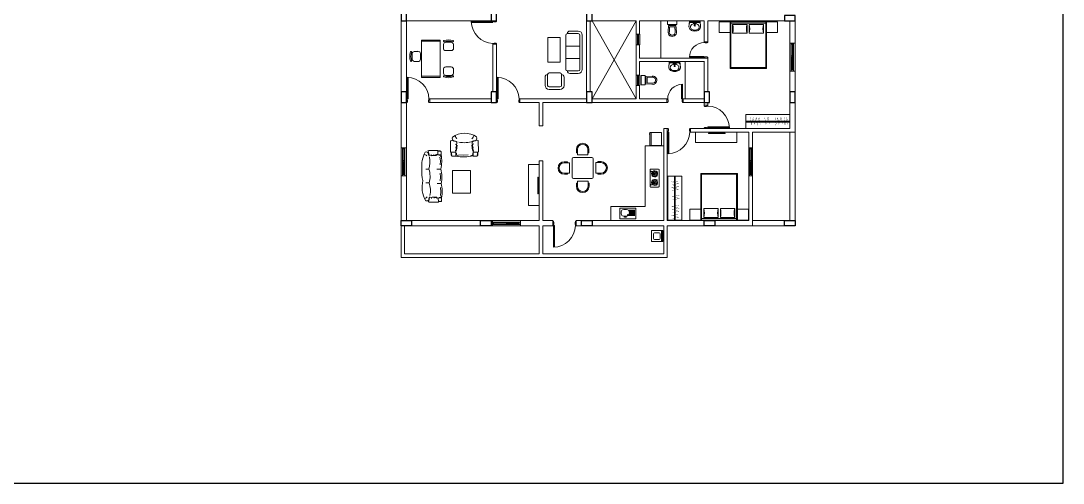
# Model space of a CAD drawing. Header units: inches. Extents: x 1 to 89, y 1 to 111.
# Drawn here: x 43.91 to 88.55, y 1.47 to 21.29 of the extents above; entities that cross this region are included whole.
import ezdxf

# ---------------------------------------------------------------- set-up
doc = ezdxf.new("R2010")
doc.units = ezdxf.units.IN
doc.header["$MEASUREMENT"] = 0
for name, color, linetype, lineweight in [('col', 250, 'Continuous', 25), ('elev 1', 252, 'Continuous', 9), ('forms', 251, 'Continuous', 20), ('FUR', 250, 'Continuous', 9), ('ROAD', 8, 'Continuous', 30), ('walls', 250, 'Continuous', 18)]:
    doc.layers.add(name, color=color, linetype=linetype, lineweight=lineweight)

msp = doc.modelspace()

# ---------------------------------------------------------------- linework, layer by layer
at = {"layer": 'col'}
for points in [[(60.19, 21.738), (60.19, 21.288), (60.42, 21.288), (60.42, 21.738)], [(64.048, 21.738), (64.048, 21.288), (64.278, 21.288), (64.278, 21.738)], [(68.14, 21.738), (68.14, 21.288), (68.37, 21.288), (68.37, 21.738)], [(77.07, 21.518), (76.62, 21.518), (76.62, 21.288), (77.07, 21.288)], [(60.19, 18.238), (60.19, 17.788), (60.42, 17.788), (60.42, 18.238)], [(64.048, 18.238), (64.048, 17.788), (64.278, 17.788), (64.278, 18.238)], [(68.14, 18.238), (68.14, 17.788), (68.37, 17.788), (68.37, 18.238)], [(73.175, 18.238), (73.175, 17.788), (73.405, 17.788), (73.405, 18.238)], [(76.84, 18.243), (76.84, 17.793), (77.07, 17.793), (77.07, 18.243)], [(60.64, 12.493), (60.19, 12.493), (60.19, 12.723), (60.64, 12.723)], [(64.048, 12.493), (63.598, 12.493), (63.598, 12.723), (64.048, 12.723)], [(68.37, 12.493), (67.92, 12.493), (67.92, 12.723), (68.37, 12.723)], [(73.625, 12.493), (73.175, 12.493), (73.175, 12.723), (73.625, 12.723)], [(77.07, 12.493), (76.62, 12.493), (76.62, 12.723), (77.07, 12.723)]]:
    msp.add_lwpolyline(points, close=True, dxfattribs=at)
at = {"layer": 'elev 1'}
for p, q in [((70.26, 20.713), (70.26, 20.263)), ((70.412, 20.713), (70.412, 20.263)), ((76.84, 20.333), (76.84, 19.133)), ((77.07, 20.333), (77.07, 19.133)), ((70.26, 18.963), (70.26, 18.513)), ((70.412, 18.963), (70.412, 18.513)), ((60.19, 14.643), (60.19, 15.843)), ((60.42, 15.843), (60.42, 14.643)), ((75.09, 14.643), (75.09, 15.843)), ((75.24, 15.843), (75.24, 14.643)), ((65.306, 12.723), (64.106, 12.723)), ((65.306, 12.493), (64.106, 12.493))]:
    msp.add_line(p, q, dxfattribs=at)
at = {"layer": 'forms'}
for p, q in [((68.37, 21.288), (70.26, 17.938)), ((68.37, 17.938), (70.26, 21.288))]:
    msp.add_line(p, q, dxfattribs=at)
at = {"layer": 'FUR'}
for p, q in [((64.128, 21.216), (63.196, 21.216)), ((64.128, 21.288), (64.278, 21.288)), ((64.128, 21.254), (64.128, 21.288)), ((64.176, 21.254), (64.128, 21.254)), ((64.176, 21.24), (64.176, 21.254)), ((64.262, 21.24), (64.176, 21.24)), ((64.278, 21.254), (64.262, 21.254)), ((64.262, 21.254), (64.262, 21.24)), ((64.278, 21.288), (64.278, 21.254)), ((71.31, 19.688), (71.31, 21.288)), ((71.6, 21.288), (71.6, 21.123)), ((72, 21.288), (71.6, 21.288)), ((71.6, 21.123), (72, 21.123)), ((71.628, 20.832), (71.644, 21.09)), ((71.644, 21.09), (71.964, 21.09)), ((71.681, 20.825), (71.694, 21.037)), ((71.694, 21.037), (71.915, 21.037)), ((71.915, 21.037), (71.931, 20.814)), ((71.964, 21.09), (71.984, 20.819)), ((72, 21.123), (72, 21.288)), ((74.28, 21.248), (73.808, 21.248)), ((73.808, 21.248), (73.808, 20.781)), ((74.28, 19.25), (74.28, 21.248)), ((74.28, 21.248), (75.843, 21.248)), ((74.28, 21.248), (74.28, 20.781)), ((74.28, 20.781), (74.28, 21.248)), ((74.28, 21.183), (75.843, 21.183)), ((74.313, 19.283), (74.313, 21.248)), ((74.39, 21.132), (74.39, 20.756)), ((75.008, 21.132), (74.39, 21.132)), ((75.008, 20.756), (75.008, 21.132)), ((75.097, 21.132), (75.097, 20.756)), ((75.715, 21.132), (75.097, 21.132)), ((75.715, 20.756), (75.715, 21.132)), ((75.81, 21.248), (75.81, 19.283)), ((75.843, 21.248), (75.843, 19.25)), ((76.314, 21.248), (75.843, 21.248)), ((75.843, 21.248), (75.843, 20.781)), ((76.314, 20.781), (76.314, 21.248)), ((66.475, 19.509), (66.475, 20.576)), ((66.475, 20.576), (67.009, 20.576)), ((67.009, 20.576), (67.008, 19.509)), ((67.246, 19.205), (67.247, 20.672)), ((67.313, 20.739), (67.78, 20.739)), ((67.42, 20.845), (67.78, 20.845)), ((67.847, 20.672), (67.846, 19.205)), ((67.953, 20.672), (67.953, 19.205)), ((70.357, 20.713), (70.315, 20.713)), ((70.315, 20.263), (70.315, 20.713)), ((70.337, 20.307), (70.337, 20.669)), ((70.357, 20.263), (70.357, 20.713)), ((73.808, 20.781), (74.28, 20.781)), ((74.39, 20.756), (75.008, 20.756)), ((75.097, 20.756), (75.715, 20.756)), ((75.843, 20.781), (76.314, 20.781)), ((61.871, 20.46), (61.071, 20.46)), ((61.071, 20.46), (61.071, 18.86)), ((61.871, 20.41), (61.071, 20.41)), ((61.871, 18.86), (61.871, 20.46)), ((62.002, 20.116), (62.011, 20.276)), ((62.111, 20.37), (62.331, 20.37)), ((62.431, 20.276), (62.44, 20.116)), ((64.278, 20.321), (64.278, 20.288)), ((67.847, 20.205), (67.247, 20.205)), ((70.315, 20.263), (70.357, 20.263)), ((73.175, 20.388), (73.175, 20.353)), ((73.215, 20.353), (73.175, 20.353)), ((73.215, 20.338), (73.215, 20.353)), ((73.3, 20.338), (73.215, 20.338)), ((73.325, 20.353), (73.3, 20.353)), ((73.3, 20.353), (73.3, 20.338)), ((73.325, 20.388), (73.325, 20.353)), ((76.905, 19.733), (76.905, 20.333)), ((77.005, 20.333), (76.905, 20.333)), ((76.905, 20.333), (76.905, 20.283)), ((76.905, 20.333), (77.005, 20.333)), ((76.905, 20.283), (77.005, 20.283)), ((76.905, 20.283), (77.005, 20.283)), ((76.905, 20.283), (77.005, 20.283)), ((76.955, 20.233), (76.955, 20.283)), ((76.955, 20.233), (77.005, 20.233)), ((76.955, 19.783), (76.955, 20.233)), ((76.97, 20.233), (76.97, 19.783)), ((76.98, 20.233), (76.98, 19.783)), ((76.99, 20.233), (76.99, 19.783)), ((77.005, 20.333), (77.005, 20.233)), ((77.005, 20.283), (77.005, 20.333)), ((77.005, 19.733), (77.005, 20.283)), ((60.661, 19.871), (60.661, 19.65)), ((60.915, 19.979), (60.755, 19.971)), ((61.021, 19.641), (61.021, 19.88)), ((62.34, 20.01), (62.102, 20.01)), ((67.846, 19.672), (67.246, 19.672)), ((73.175, 19.763), (72.546, 19.763)), ((73.175, 19.723), (73.175, 19.688)), ((73.215, 19.723), (73.215, 19.738)), ((73.325, 19.723), (73.325, 19.688)), ((76.905, 19.133), (76.905, 19.783)), ((77.005, 19.783), (76.905, 19.783)), ((76.955, 19.733), (76.905, 19.733)), ((76.92, 19.233), (76.92, 19.733)), ((76.93, 19.233), (76.93, 19.733)), ((76.94, 19.233), (76.94, 19.733)), ((76.955, 19.183), (76.955, 19.783)), ((77.005, 19.733), (76.955, 19.733)), ((77.005, 19.733), (77.005, 19.133)), ((60.755, 19.55), (60.915, 19.541)), ((62.002, 19.205), (62.011, 19.045)), ((62.34, 19.31), (62.102, 19.31)), ((62.431, 19.045), (62.44, 19.205)), ((67.008, 19.509), (66.475, 19.509)), ((72.358, 19.538), (72.358, 17.938)), ((75.843, 19.25), (74.28, 19.25)), ((75.81, 19.283), (74.313, 19.283)), ((76.905, 19.233), (76.955, 19.233)), ((60.492, 17.938), (60.492, 18.87)), ((61.871, 18.91), (61.071, 18.91)), ((61.071, 18.86), (61.871, 18.86)), ((62.111, 18.95), (62.331, 18.95)), ((64.35, 17.938), (64.35, 18.87)), ((66.358, 18.518), (66.358, 18.878)), ((66.465, 18.518), (66.465, 18.985)), ((66.532, 19.052), (66.998, 19.052)), ((67.065, 18.985), (67.065, 18.518)), ((67.172, 18.878), (67.172, 18.518)), ((67.78, 19.139), (67.313, 19.139)), ((67.78, 19.032), (67.42, 19.032)), ((70.357, 18.963), (70.315, 18.963)), ((70.315, 18.513), (70.315, 18.963)), ((70.337, 18.557), (70.337, 18.919)), ((70.357, 18.513), (70.357, 18.963)), ((70.642, 18.938), (70.477, 18.938)), ((70.477, 18.938), (70.477, 18.538)), ((70.642, 18.538), (70.642, 18.938)), ((70.675, 18.902), (70.946, 18.922)), ((70.675, 18.582), (70.675, 18.902)), ((70.728, 18.853), (70.951, 18.869)), ((70.728, 18.632), (70.728, 18.853)), ((76.905, 19.183), (77.005, 19.183)), ((76.905, 19.183), (77.005, 19.183)), ((77.005, 19.133), (76.905, 19.133)), ((77.005, 19.133), (76.905, 19.133)), ((77.005, 19.183), (77.005, 19.133)), ((66.998, 18.452), (66.531, 18.452)), ((66.998, 18.345), (66.531, 18.345)), ((70.315, 18.513), (70.357, 18.513)), ((70.477, 18.538), (70.642, 18.538)), ((70.933, 18.567), (70.675, 18.582)), ((70.94, 18.619), (70.728, 18.632)), ((72.2, 17.938), (72.2, 18.566)), ((60.42, 17.938), (60.42, 17.788)), ((60.454, 17.938), (60.42, 17.938)), ((60.454, 17.89), (60.454, 17.938)), ((60.468, 17.89), (60.454, 17.89)), ((60.468, 17.804), (60.468, 17.89)), ((64.278, 17.938), (64.278, 17.788)), ((64.312, 17.938), (64.278, 17.938)), ((64.312, 17.89), (64.312, 17.938)), ((64.326, 17.89), (64.312, 17.89)), ((64.326, 17.804), (64.326, 17.89)), ((71.575, 17.938), (71.61, 17.938)), ((71.61, 17.898), (71.61, 17.938)), ((71.625, 17.898), (71.61, 17.898)), ((71.625, 17.813), (71.625, 17.898)), ((72.24, 17.898), (72.225, 17.898)), ((72.24, 17.938), (72.275, 17.938)), ((60.42, 17.788), (60.454, 17.788)), ((60.454, 17.788), (60.454, 17.804)), ((60.454, 17.804), (60.468, 17.804)), ((61.387, 17.788), (61.42, 17.788)), ((64.278, 17.788), (64.312, 17.788)), ((64.312, 17.788), (64.312, 17.804)), ((64.312, 17.804), (64.326, 17.804)), ((65.244, 17.788), (65.278, 17.788)), ((71.575, 17.788), (71.61, 17.788)), ((71.61, 17.788), (71.61, 17.813)), ((71.61, 17.813), (71.625, 17.813)), ((72.24, 17.788), (72.275, 17.788)), ((73.175, 17.634), (73.175, 17.668)), ((76.84, 16.988), (74.953, 16.988)), ((71.59, 16.518), (71.59, 16.668)), ((71.59, 16.668), (71.624, 16.668)), ((71.624, 16.518), (71.59, 16.518)), ((71.624, 16.668), (71.624, 16.652)), ((71.624, 16.652), (71.638, 16.652)), ((71.638, 16.566), (71.624, 16.566)), ((71.624, 16.566), (71.624, 16.518)), ((71.638, 16.652), (71.638, 16.566)), ((71.662, 16.518), (71.662, 15.586)), ((72.557, 16.668), (72.59, 16.668)), ((72.807, 16.068), (72.807, 16.518)), ((73.175, 16.701), (73.191, 16.701)), ((73.175, 16.668), (73.175, 16.701)), ((73.325, 16.668), (73.175, 16.668)), ((73.191, 16.701), (73.191, 16.716)), ((73.191, 16.716), (73.277, 16.716)), ((73.277, 16.716), (73.277, 16.701)), ((73.277, 16.701), (73.325, 16.701)), ((73.325, 16.74), (74.257, 16.74)), ((73.325, 16.701), (73.325, 16.668)), ((74.575, 16.068), (74.575, 16.518)), ((76.84, 16.948), (74.953, 16.948)), ((62.315, 16.124), (62.312, 15.684)), ((62.544, 16.11), (62.351, 16.16)), ((62.491, 16.149), (62.598, 16.106)), ((62.541, 15.689), (62.581, 16.075)), ((63.323, 16.154), (63.217, 16.11)), ((63.278, 15.693), (63.234, 16.078)), ((63.27, 16.115), (63.463, 16.167)), ((63.499, 16.131), (63.507, 15.69)), ((70.831, 16.459), (70.831, 16.412)), ((70.842, 16.459), (70.831, 16.459)), ((70.831, 16.412), (70.842, 16.412)), ((70.842, 16.412), (70.842, 16.459)), ((71.343, 16.493), (70.852, 16.493)), ((70.852, 16.493), (70.852, 15.948)), ((70.897, 16.493), (70.897, 15.948)), ((71.343, 15.948), (71.343, 16.493)), ((60.255, 15.246), (60.255, 15.846)), ((60.355, 15.846), (60.255, 15.846)), ((60.255, 15.846), (60.255, 15.796)), ((60.255, 15.846), (60.355, 15.846)), ((60.255, 15.796), (60.355, 15.796)), ((60.255, 15.796), (60.355, 15.796)), ((60.255, 15.796), (60.355, 15.796)), ((60.305, 15.746), (60.305, 15.796)), ((60.305, 15.746), (60.355, 15.746)), ((60.305, 15.296), (60.305, 15.746)), ((60.32, 15.746), (60.32, 15.296)), ((60.33, 15.746), (60.33, 15.296)), ((60.34, 15.746), (60.34, 15.296)), ((60.355, 15.846), (60.355, 15.746)), ((60.355, 15.796), (60.355, 15.846)), ((60.355, 15.246), (60.355, 15.796)), ((61.388, 15.536), (61.345, 15.695)), ((61.374, 15.724), (61.738, 15.731)), ((61.764, 15.705), (61.784, 15.706)), ((61.764, 15.705), (61.765, 15.572)), ((61.784, 15.706), (61.8, 15.707)), ((61.8, 15.707), (61.814, 15.707)), ((61.814, 15.707), (61.826, 15.708)), ((61.826, 15.708), (61.836, 15.708)), ((61.836, 15.708), (61.844, 15.708)), ((61.844, 15.708), (61.851, 15.707)), ((61.851, 15.707), (61.857, 15.707)), ((61.857, 15.707), (61.862, 15.706)), ((61.862, 15.706), (61.867, 15.706)), ((61.867, 15.706), (61.872, 15.705)), ((61.872, 15.705), (61.876, 15.704)), ((61.876, 15.704), (61.88, 15.703)), ((61.88, 15.703), (61.883, 15.701)), ((61.883, 15.701), (61.887, 15.7)), ((61.887, 15.7), (61.89, 15.698)), ((61.89, 15.698), (61.893, 15.696)), ((61.893, 15.696), (61.896, 15.693)), ((61.896, 15.693), (61.898, 15.69)), ((61.898, 15.69), (61.9, 15.687)), ((61.9, 15.687), (61.902, 15.684)), ((61.902, 15.684), (61.904, 15.68)), ((61.904, 15.68), (61.905, 15.675)), ((61.905, 15.675), (61.905, 15.671)), ((61.905, 15.671), (61.906, 15.549)), ((62.343, 15.628), (62.342, 15.608)), ((62.345, 15.652), (62.343, 15.628)), ((62.345, 15.652), (62.506, 15.653)), ((62.542, 15.739), (62.508, 15.734)), ((62.569, 15.986), (62.511, 16.004)), ((62.556, 15.87), (62.527, 15.865)), ((62.594, 15.962), (62.571, 15.725)), ((63.222, 15.965), (63.248, 15.729)), ((63.246, 15.989), (63.304, 16.009)), ((63.262, 15.874), (63.291, 15.869)), ((63.277, 15.743), (63.311, 15.739)), ((63.285, 15.501), (63.283, 15.71)), ((63.475, 15.659), (63.314, 15.658)), ((63.475, 15.659), (63.476, 15.635)), ((63.476, 15.635), (63.478, 15.614)), ((67.699, 15.767), (67.699, 15.632)), ((67.699, 15.632), (67.744, 15.632)), ((67.744, 15.767), (67.744, 15.542)), ((68.194, 15.543), (68.194, 15.768)), ((68.194, 15.633), (68.239, 15.634)), ((68.239, 15.634), (68.239, 15.769)), ((70.64, 13.323), (70.64, 15.929)), ((71.44, 15.929), (70.64, 15.929)), ((70.852, 15.948), (71.343, 15.948)), ((74.575, 16.068), (72.807, 16.068)), ((75.115, 15.243), (75.115, 15.843)), ((75.215, 15.843), (75.115, 15.843)), ((75.115, 15.843), (75.115, 15.793)), ((75.115, 15.843), (75.215, 15.843)), ((75.115, 15.793), (75.215, 15.793)), ((75.115, 15.793), (75.215, 15.793)), ((75.115, 15.793), (75.215, 15.793)), ((75.165, 15.743), (75.165, 15.793)), ((75.165, 15.743), (75.215, 15.743)), ((75.165, 15.293), (75.165, 15.743)), ((75.18, 15.743), (75.18, 15.293)), ((75.19, 15.743), (75.19, 15.293)), ((75.2, 15.743), (75.2, 15.293)), ((75.215, 15.843), (75.215, 15.743)), ((75.215, 15.793), (75.215, 15.843)), ((75.215, 15.243), (75.215, 15.793)), ((60.255, 14.646), (60.255, 15.296)), ((60.355, 15.296), (60.255, 15.296)), ((60.305, 15.246), (60.255, 15.246)), ((60.27, 14.746), (60.27, 15.246)), ((60.28, 14.746), (60.28, 15.246)), ((60.29, 14.746), (60.29, 15.246)), ((60.305, 14.696), (60.305, 15.296)), ((60.355, 15.246), (60.305, 15.246)), ((60.355, 15.246), (60.355, 14.646)), ((61.355, 15.579), (61.392, 15.492)), ((61.735, 15.542), (61.418, 15.506)), ((61.491, 15.516), (61.475, 15.564)), ((61.511, 15.496), (61.706, 15.517)), ((61.586, 15.529), (61.59, 15.553)), ((61.694, 15.541), (61.698, 15.569)), ((61.854, 15.438), (61.874, 15.283)), ((61.874, 15.283), (61.864, 15.107)), ((62.342, 15.608), (62.342, 15.591)), ((62.342, 15.591), (62.342, 15.577)), ((62.342, 15.577), (62.342, 15.565)), ((62.342, 15.565), (62.342, 15.555)), ((62.342, 15.555), (62.343, 15.547)), ((62.343, 15.547), (62.343, 15.54)), ((62.343, 15.54), (62.344, 15.533)), ((62.344, 15.533), (62.345, 15.527)), ((62.345, 15.527), (62.346, 15.522)), ((62.346, 15.522), (62.347, 15.516)), ((62.347, 15.516), (62.349, 15.512)), ((62.349, 15.512), (62.35, 15.507)), ((62.35, 15.507), (62.352, 15.503)), ((62.352, 15.503), (62.355, 15.5)), ((62.355, 15.5), (62.357, 15.496)), ((62.357, 15.496), (62.36, 15.493)), ((62.36, 15.493), (62.364, 15.489)), ((62.364, 15.489), (62.368, 15.487)), ((62.368, 15.487), (62.372, 15.485)), ((62.372, 15.485), (62.377, 15.483)), ((62.377, 15.483), (62.382, 15.482)), ((62.382, 15.482), (62.388, 15.482)), ((62.388, 15.482), (62.535, 15.482)), ((62.669, 15.547), (62.857, 15.524)), ((62.857, 15.524), (63.07, 15.539)), ((63.434, 15.488), (63.286, 15.487)), ((63.439, 15.488), (63.434, 15.488)), ((63.445, 15.489), (63.439, 15.488)), ((63.449, 15.491), (63.445, 15.489)), ((63.454, 15.493), (63.449, 15.491)), ((63.457, 15.496), (63.454, 15.493)), ((63.461, 15.499), (63.457, 15.496)), ((63.464, 15.502), (63.461, 15.499)), ((63.467, 15.506), (63.464, 15.502)), ((63.469, 15.51), (63.467, 15.506)), ((63.471, 15.514), (63.469, 15.51)), ((63.472, 15.518), (63.471, 15.514)), ((63.474, 15.523), (63.472, 15.518)), ((63.475, 15.528), (63.474, 15.523)), ((63.476, 15.533), (63.475, 15.528)), ((63.477, 15.54), (63.476, 15.533)), ((63.478, 15.553), (63.477, 15.546)), ((63.477, 15.546), (63.477, 15.54)), ((63.478, 15.614), (63.478, 15.598)), ((63.478, 15.598), (63.479, 15.583)), ((63.479, 15.572), (63.478, 15.562)), ((63.478, 15.562), (63.478, 15.553)), ((63.479, 15.583), (63.479, 15.572)), ((67.318, 15.248), (67.183, 15.248)), ((67.408, 15.204), (67.183, 15.203)), ((67.318, 15.203), (67.318, 15.248)), ((67.409, 14.754), (67.408, 15.204)), ((67.52, 15.373), (67.522, 14.585)), ((68.363, 15.431), (67.576, 15.429)), ((67.744, 15.542), (68.194, 15.543)), ((68.422, 14.588), (68.42, 15.375)), ((68.533, 15.207), (68.758, 15.208)), ((68.534, 14.757), (68.533, 15.207)), ((68.623, 15.252), (68.758, 15.253)), ((68.623, 15.207), (68.623, 15.252)), ((75.115, 14.643), (75.115, 15.293)), ((75.215, 15.293), (75.115, 15.293)), ((75.165, 15.243), (75.115, 15.243)), ((75.13, 14.743), (75.13, 15.243)), ((75.14, 14.743), (75.14, 15.243)), ((75.15, 14.743), (75.15, 15.243)), ((75.165, 14.693), (75.165, 15.293)), ((75.215, 15.243), (75.165, 15.243)), ((75.215, 15.243), (75.215, 14.643)), ((60.255, 14.746), (60.305, 14.746)), ((61.385, 14.928), (61.249, 14.927)), ((61.897, 14.931), (61.725, 14.93)), ((61.878, 14.578), (61.866, 14.754)), ((62.391, 14.87), (62.391, 13.896)), ((63.158, 14.87), (62.391, 14.87)), ((63.158, 13.896), (63.158, 14.87)), ((65.656, 13.368), (65.656, 15.135)), ((65.656, 15.135), (66.106, 15.135)), ((67.184, 14.753), (67.409, 14.754)), ((67.319, 14.708), (67.319, 14.753)), ((68.759, 14.758), (68.534, 14.757)), ((68.624, 14.712), (68.624, 14.757)), ((70.854, 14.191), (70.854, 14.901)), ((71.219, 14.929), (70.881, 14.929)), ((70.891, 14.849), (70.888, 14.849)), ((70.888, 14.849), (70.888, 14.819)), ((70.888, 14.819), (70.891, 14.819)), ((70.891, 14.819), (70.891, 14.849)), ((70.947, 14.831), (70.951, 14.835)), ((70.974, 14.804), (70.947, 14.831)), ((70.951, 14.835), (70.978, 14.808)), ((70.978, 14.808), (70.974, 14.804)), ((71.149, 14.832), (71.122, 14.806)), ((71.122, 14.806), (71.126, 14.802)), ((71.126, 14.802), (71.153, 14.828)), ((71.153, 14.828), (71.149, 14.832)), ((71.247, 14.191), (71.247, 14.901)), ((73.03, 12.743), (73.03, 14.741)), ((73.03, 14.741), (74.594, 14.741)), ((74.594, 14.741), (74.594, 12.743)), ((75.115, 14.743), (75.165, 14.743)), ((60.255, 14.696), (60.355, 14.696)), ((60.255, 14.696), (60.355, 14.696)), ((60.355, 14.646), (60.255, 14.646)), ((60.355, 14.646), (60.255, 14.646)), ((60.355, 14.696), (60.355, 14.646)), ((61.391, 14.34), (61.255, 14.339)), ((61.913, 14.313), (61.74, 14.312)), ((61.859, 14.423), (61.878, 14.578)), ((67.184, 14.708), (67.319, 14.708)), ((67.579, 14.529), (68.366, 14.531)), ((67.703, 14.192), (67.703, 14.327)), ((67.703, 14.327), (67.748, 14.327)), ((67.748, 14.417), (68.198, 14.418)), ((67.748, 14.192), (67.748, 14.417)), ((68.198, 14.418), (68.198, 14.193)), ((68.198, 14.328), (68.243, 14.329)), ((68.243, 14.329), (68.243, 14.194)), ((68.759, 14.713), (68.624, 14.712)), ((70.974, 14.288), (70.947, 14.261)), ((70.95, 14.633), (70.976, 14.659)), ((70.954, 14.629), (70.95, 14.633)), ((70.954, 14.463), (70.95, 14.459)), ((70.95, 14.459), (70.976, 14.433)), ((70.98, 14.655), (70.954, 14.629)), ((70.98, 14.437), (70.954, 14.463)), ((70.978, 14.284), (70.974, 14.288)), ((70.976, 14.659), (70.98, 14.655)), ((70.976, 14.433), (70.98, 14.437)), ((71.122, 14.286), (71.126, 14.29)), ((71.149, 14.26), (71.122, 14.286)), ((71.129, 14.657), (71.125, 14.653)), ((71.125, 14.653), (71.151, 14.626)), ((71.125, 14.439), (71.151, 14.466)), ((71.129, 14.435), (71.125, 14.439)), ((71.126, 14.29), (71.153, 14.264)), ((71.155, 14.63), (71.129, 14.657)), ((71.155, 14.462), (71.129, 14.435)), ((71.151, 14.626), (71.155, 14.63)), ((71.151, 14.466), (71.155, 14.462)), ((71.896, 12.738), (71.896, 14.625)), ((71.936, 12.738), (71.936, 14.625)), ((73.064, 12.743), (73.064, 14.708)), ((73.064, 14.708), (74.56, 14.708)), ((74.56, 14.708), (74.56, 12.743)), ((75.115, 14.693), (75.215, 14.693)), ((75.115, 14.693), (75.215, 14.693)), ((75.215, 14.643), (75.115, 14.643)), ((75.215, 14.643), (75.115, 14.643)), ((75.215, 14.693), (75.215, 14.643)), ((61.875, 13.805), (61.894, 13.961)), ((61.894, 13.961), (61.881, 14.136)), ((62.391, 13.896), (63.158, 13.896)), ((71.219, 14.163), (70.881, 14.163)), ((70.888, 14.243), (70.888, 14.273)), ((70.888, 14.273), (70.891, 14.273)), ((70.891, 14.243), (70.888, 14.243)), ((70.891, 14.273), (70.891, 14.243)), ((70.947, 14.261), (70.951, 14.257)), ((70.951, 14.257), (70.978, 14.284)), ((71.153, 14.264), (71.149, 14.26)), ((61.41, 13.702), (61.369, 13.543)), ((61.378, 13.658), (61.413, 13.746)), ((61.399, 13.514), (61.762, 13.511)), ((61.758, 13.7), (61.44, 13.732)), ((61.513, 13.723), (61.497, 13.675)), ((61.533, 13.743), (61.728, 13.724)), ((61.609, 13.712), (61.613, 13.688)), ((61.716, 13.7), (61.72, 13.672)), ((61.788, 13.538), (61.787, 13.67)), ((61.788, 13.538), (61.808, 13.536)), ((61.808, 13.536), (61.824, 13.536)), ((61.824, 13.536), (61.838, 13.535)), ((61.838, 13.535), (61.85, 13.535)), ((61.85, 13.535), (61.86, 13.535)), ((61.86, 13.535), (61.868, 13.536)), ((61.868, 13.536), (61.875, 13.536)), ((61.875, 13.536), (61.881, 13.537)), ((61.881, 13.537), (61.886, 13.537)), ((61.886, 13.537), (61.891, 13.538)), ((61.891, 13.538), (61.896, 13.539)), ((61.896, 13.539), (61.9, 13.54)), ((61.9, 13.54), (61.904, 13.541)), ((61.904, 13.541), (61.908, 13.542)), ((61.908, 13.542), (61.911, 13.544)), ((61.911, 13.544), (61.914, 13.546)), ((61.914, 13.546), (61.917, 13.548)), ((61.917, 13.548), (61.92, 13.551)), ((61.92, 13.551), (61.922, 13.553)), ((61.922, 13.553), (61.924, 13.557)), ((61.924, 13.557), (61.926, 13.56)), ((61.926, 13.56), (61.928, 13.564)), ((61.929, 13.573), (61.928, 13.695)), ((61.928, 13.568), (61.929, 13.573)), ((61.928, 13.564), (61.928, 13.568)), ((65.656, 13.368), (66.106, 13.368)), ((70.64, 13.323), (69.174, 13.323)), ((69.174, 12.723), (69.174, 13.323)), ((69.567, 12.802), (69.567, 13.25)), ((69.567, 13.25), (70.24, 13.25)), ((69.936, 13.172), (70.21, 13.172)), ((69.957, 13.139), (70.21, 13.139)), ((69.957, 12.973), (70.21, 12.973)), ((69.966, 13.106), (70.21, 13.106)), ((69.966, 13.006), (70.21, 13.006)), ((69.97, 13.072), (70.21, 13.072)), ((69.97, 13.039), (70.21, 13.039)), ((70.24, 12.802), (70.24, 13.25)), ((73.03, 13.21), (72.559, 13.21)), ((72.559, 13.21), (72.559, 12.743)), ((73.03, 12.743), (73.03, 13.21)), ((73.776, 13.235), (73.159, 13.235)), ((73.159, 13.235), (73.159, 12.858)), ((73.776, 12.858), (73.776, 13.235)), ((74.483, 13.235), (73.865, 13.235)), ((73.865, 13.235), (73.865, 12.858)), ((74.483, 12.858), (74.483, 13.235)), ((74.594, 12.743), (74.594, 13.21)), ((75.065, 13.21), (74.594, 13.21)), ((74.594, 13.21), (74.594, 12.743)), ((75.065, 12.743), (75.065, 13.21)), ((64.106, 12.658), (64.756, 12.658)), ((64.106, 12.558), (64.106, 12.658)), ((64.106, 12.558), (64.106, 12.658)), ((64.706, 12.558), (64.106, 12.558)), ((64.156, 12.558), (64.106, 12.558)), ((64.156, 12.658), (64.156, 12.558)), ((64.156, 12.658), (64.156, 12.558)), ((64.156, 12.608), (64.756, 12.608)), ((64.206, 12.658), (64.206, 12.608)), ((64.206, 12.643), (64.706, 12.643)), ((64.206, 12.633), (64.706, 12.633)), ((64.206, 12.623), (64.706, 12.623)), ((64.706, 12.658), (65.306, 12.658)), ((64.706, 12.608), (64.706, 12.658)), ((64.706, 12.558), (64.706, 12.608)), ((64.706, 12.558), (65.256, 12.558)), ((64.756, 12.558), (64.756, 12.658)), ((64.756, 12.608), (65.206, 12.608)), ((65.206, 12.593), (64.756, 12.593)), ((65.206, 12.583), (64.756, 12.583)), ((65.206, 12.573), (64.756, 12.573)), ((65.206, 12.608), (65.206, 12.558)), ((65.206, 12.608), (65.256, 12.608)), ((65.306, 12.558), (65.206, 12.558)), ((65.256, 12.658), (65.256, 12.558)), ((65.306, 12.658), (65.256, 12.658)), ((65.256, 12.658), (65.256, 12.558)), ((65.256, 12.658), (65.256, 12.558)), ((65.256, 12.558), (65.306, 12.558)), ((65.306, 12.558), (65.306, 12.658)), ((65.306, 12.658), (65.306, 12.558)), ((66.69, 12.512), (66.69, 12.704)), ((66.69, 12.704), (66.724, 12.704)), ((66.724, 12.512), (66.69, 12.512)), ((66.724, 12.704), (66.724, 12.656)), ((66.724, 12.656), (66.738, 12.656)), ((66.738, 12.56), (66.724, 12.56)), ((66.724, 12.56), (66.724, 12.512)), ((66.738, 12.656), (66.738, 12.56)), ((66.762, 12.512), (66.762, 11.58)), ((70.24, 12.802), (69.567, 12.802)), ((69.936, 12.94), (70.21, 12.94)), ((72.559, 12.743), (73.03, 12.743)), ((74.594, 12.808), (73.03, 12.808)), ((74.594, 12.743), (73.03, 12.743)), ((73.159, 12.858), (73.776, 12.858)), ((73.865, 12.858), (74.483, 12.858)), ((74.594, 12.743), (75.065, 12.743)), ((71.407, 12.296), (70.916, 12.296)), ((70.916, 12.296), (70.916, 11.822)), ((71.005, 12.159), (71.005, 11.958)), ((71.247, 12.201), (71.046, 12.201)), ((71.288, 11.958), (71.288, 12.159)), ((71.394, 12.285), (71.346, 12.285)), ((71.346, 12.285), (71.346, 11.833)), ((71.394, 11.833), (71.394, 12.285)), ((71.407, 11.822), (71.407, 12.296)), ((70.916, 11.822), (71.407, 11.822)), ((71.046, 11.917), (71.247, 11.917)), ((71.346, 11.833), (71.394, 11.833))]:
    msp.add_line(p, q, dxfattribs=at)
for points in [[(64.128, 21.254), (63.195, 21.254, 0.396451), (64.128, 20.321, 0.396451)], [(72.522, 21.035, 0.126822), (72.539, 20.967, 0.10607), (72.595, 20.903, 0.085783), (72.673, 20.863, 0.075445), (72.771, 20.848, 0.075445), (72.869, 20.863, 0.085783), (72.947, 20.903, 0.10607), (73.002, 20.967, 0.126822), (73.02, 21.035, 0.045361), (73.018, 21.061, 0.10607)], [(72.524, 21.061, 0.045361), (72.522, 21.035, 0.126822)], [(72.532, 21.134), (72.532, 21.139, -0.414214), (72.615, 21.222), (72.771, 21.222), (72.927, 21.222, -0.414214), (73.01, 21.139), (73.01, 21.134)], [(72.537, 21.201, -0.229741), (72.615, 21.239), (72.927, 21.239, -0.229741), (73.005, 21.201)], [(72.583, 21.026, 0.12971), (72.596, 20.976, 0.10642), (72.638, 20.93, 0.084454), (72.696, 20.901, 0.073566), (72.77, 20.89, 0.073566), (72.843, 20.901, 0.084454), (72.902, 20.93, 0.10642), (72.943, 20.976, 0.12971), (72.956, 21.026, 0.12971), (72.943, 21.076, 0.10642), (72.902, 21.123, 0.084454), (72.843, 21.152, 0.058047), (72.785, 21.162, 0.073566)], [(72.756, 21.162, 0.060302), (72.696, 21.152, 0.084454), (72.638, 21.123, 0.10642), (72.596, 21.076, 0.12971), (72.583, 21.026, 0.12971)], [(72.744, 21.17), (72.752, 21.17, -0.385832), (72.756, 21.167), (72.761, 21.114, 0.270314), (72.781, 21.114), (72.786, 21.167, -0.385832), (72.79, 21.17), (72.798, 21.17)], [(73.175, 19.723), (72.545, 19.723, -0.414214), (73.175, 20.353, 351089175974993.375)], [(71.659, 19.297, 0.126822), (71.677, 19.229, 0.10607), (71.732, 19.165, 0.085783), (71.81, 19.125, 0.075445), (71.909, 19.11, 0.075445), (72.007, 19.125, 0.085783), (72.085, 19.165, 0.10607), (72.14, 19.229, 0.126822), (72.158, 19.297, 0.045361), (72.155, 19.323, 0.10607)], [(71.662, 19.323, 0.045361), (71.659, 19.297, 0.126822)], [(71.67, 19.396), (71.67, 19.401, -0.414214), (71.753, 19.484), (71.909, 19.484), (72.064, 19.484, -0.414214), (72.147, 19.401), (72.147, 19.396)], [(71.675, 19.463, -0.229741), (71.753, 19.501), (72.064, 19.501, -0.229741), (72.143, 19.463)], [(71.721, 19.288, 0.12971), (71.734, 19.238, 0.10642), (71.775, 19.192, 0.084454), (71.834, 19.163, 0.073566), (71.907, 19.152, 0.073566), (71.981, 19.163, 0.084454), (72.04, 19.192, 0.10642), (72.081, 19.238, 0.12971), (72.094, 19.288, 0.12971), (72.081, 19.338, 0.10642), (72.04, 19.385, 0.084454), (71.981, 19.414, 0.058047), (71.923, 19.424, 0.073566)], [(71.894, 19.424, 0.060302), (71.834, 19.414, 0.084454), (71.775, 19.385, 0.10642), (71.734, 19.338, 0.12971), (71.721, 19.288, 0.12971)], [(71.881, 19.433), (71.889, 19.433, -0.385832), (71.894, 19.429), (71.899, 19.376, 0.270314), (71.918, 19.376), (71.924, 19.429, -0.385832), (71.928, 19.433), (71.936, 19.433)], [(60.454, 17.938), (60.454, 18.87, -0.396451), (61.387, 17.938, -0.396451)], [(64.312, 17.938), (64.312, 18.87, -0.396451), (65.244, 17.938, -0.396451)], [(72.24, 17.938), (72.24, 18.568, 0.414214), (71.61, 17.938, -351089175974993.375)], [(73.325, 16.701), (74.258, 16.701, 0.396451), (73.325, 17.634, 0.396451)], [(71.624, 16.518), (71.624, 15.585, 0.396451), (72.557, 16.518, 0.396451)], [(66.724, 12.512), (66.724, 11.579, 0.396451), (67.657, 12.512, 0.396451)]]:
    msp.add_lwpolyline(points, format="xyb", dxfattribs=at)
for points in [[(64.128, 21.254), (64.128, 21.216)], [(72.522, 21.035), (72.542, 21.263), (72.999, 21.263), (73.02, 21.035)], [(72.756, 21.162), (72.713, 21.162), (72.713, 21.179), (72.713, 21.195), (72.771, 21.195), (72.829, 21.195), (72.829, 21.179), (72.829, 21.162), (72.785, 21.162)], [(72.737, 21.086), (72.771, 21.086), (72.805, 21.086)], [(72.798, 21.187), (72.744, 21.187)], [(72.746, 21.179), (72.755, 21.179)], [(72.771, 21.056), (72.771, 21.111)], [(72.796, 21.179), (72.787, 21.179)], [(64.278, 20.321), (64.262, 20.321), (64.262, 20.336), (64.176, 20.336), (64.176, 20.321), (64.128, 20.321), (64.128, 20.288), (64.278, 20.288)], [(73.175, 20.388), (73.325, 20.388)], [(73.175, 19.723), (73.175, 19.763)], [(73.215, 19.723), (73.2, 19.723), (73.175, 19.723)], [(73.175, 19.688), (73.325, 19.688)], [(73.325, 19.723), (73.3, 19.723), (73.3, 19.738), (73.215, 19.738)], [(71.659, 19.297), (71.68, 19.526), (72.137, 19.526), (72.158, 19.297)], [(71.894, 19.424), (71.85, 19.424), (71.85, 19.441), (71.85, 19.457), (71.909, 19.457), (71.967, 19.457), (71.967, 19.441), (71.967, 19.424), (71.923, 19.424)], [(71.875, 19.348), (71.909, 19.348), (71.943, 19.348)], [(71.936, 19.449), (71.881, 19.449)], [(71.884, 19.441), (71.892, 19.441)], [(71.909, 19.318), (71.909, 19.374)], [(71.934, 19.441), (71.925, 19.441)], [(60.454, 17.938), (60.492, 17.938)], [(61.387, 17.788), (61.387, 17.804), (61.372, 17.804), (61.372, 17.89), (61.387, 17.89), (61.387, 17.938), (61.42, 17.938), (61.42, 17.788)], [(64.312, 17.938), (64.35, 17.938)], [(65.244, 17.788), (65.244, 17.804), (65.23, 17.804), (65.23, 17.89), (65.244, 17.89), (65.244, 17.938), (65.278, 17.938), (65.278, 17.788)], [(71.575, 17.938), (71.575, 17.788)], [(72.24, 17.938), (72.2, 17.938)], [(72.24, 17.788), (72.24, 17.813), (72.225, 17.813), (72.225, 17.898)], [(72.24, 17.898), (72.24, 17.913), (72.24, 17.938)], [(72.275, 17.938), (72.275, 17.788)], [(73.175, 17.634), (73.191, 17.634), (73.191, 17.62), (73.277, 17.62), (73.277, 17.634), (73.325, 17.634), (73.325, 17.668), (73.175, 17.668)], [(71.624, 16.518), (71.662, 16.518)], [(72.557, 16.668), (72.557, 16.652), (72.542, 16.652), (72.542, 16.566), (72.557, 16.566), (72.557, 16.518), (72.59, 16.518), (72.59, 16.668)], [(73.325, 16.701), (73.325, 16.74)], [(66.724, 12.512), (66.762, 12.512)]]:
    msp.add_lwpolyline(points, dxfattribs=at)
for points in [[(70.315, 20.669), (70.315, 20.713), (70.357, 20.713), (70.357, 20.669)], [(70.315, 20.263), (70.315, 20.307), (70.357, 20.307), (70.357, 20.263)], [(70.315, 18.919), (70.315, 18.963), (70.357, 18.963), (70.357, 18.919)], [(70.315, 18.513), (70.315, 18.557), (70.357, 18.557), (70.357, 18.513)], [(76.84, 16.668), (76.84, 17.268), (74.953, 17.268), (74.953, 16.668)], [(73.353, 16.478), (74.066, 16.478), (74.066, 16.457), (73.353, 16.457)], [(66.066, 14.59), (66.066, 13.876), (66.045, 13.876), (66.045, 14.59)], [(71.616, 12.738), (72.216, 12.738), (72.216, 14.625), (71.616, 14.625)], [(67.69, 12.512), (67.69, 12.704), (67.657, 12.704), (67.657, 12.656), (67.642, 12.656), (67.642, 12.56), (67.657, 12.56), (67.657, 12.512)]]:
    msp.add_lwpolyline(points, close=True, dxfattribs=at)
at = {"layer": 'FUR', "const_width": 0.01}
for points in [[(75.322, 16.85), (75.319, 16.85), (75.272, 17.136), (75.191, 16.826), (75.156, 17.144)], [(75.408, 17.144), (75.319, 16.85)], [(75.574, 16.85), (75.571, 16.85), (75.524, 17.136), (75.443, 16.826), (75.408, 17.144)], [(75.815, 16.85), (75.761, 17.164)], [(75.97, 16.869), (75.908, 17.16), (75.815, 16.85)], [(76.373, 16.85), (76.369, 16.85), (76.323, 17.136), (76.241, 16.826), (76.207, 17.144)], [(76.521, 16.869), (76.459, 17.16), (76.366, 16.85)], [(76.765, 16.85), (76.761, 16.85), (76.714, 17.136), (76.633, 16.826), (76.598, 17.144)], [(71.798, 14.256), (71.798, 14.26), (72.085, 14.307), (71.775, 14.388), (72.093, 14.423)], [(71.798, 14.004), (71.798, 14.008), (72.085, 14.055), (71.775, 14.136), (72.093, 14.171)], [(72.093, 14.171), (71.798, 14.26)], [(71.798, 13.764), (72.112, 13.818)], [(71.818, 13.609), (72.108, 13.671), (71.798, 13.764)], [(71.798, 13.205), (71.798, 13.209), (72.085, 13.256), (71.775, 13.337), (72.093, 13.372)], [(71.798, 12.814), (71.798, 12.818), (72.085, 12.864), (71.775, 12.946), (72.093, 12.98)], [(71.818, 13.058), (72.108, 13.12), (71.798, 13.213)]]:
    msp.add_lwpolyline(points, dxfattribs=at)
at = {"layer": 'FUR'}
for centre, radius in [((72.729, 21.179), 0.0166), ((72.771, 21.086), 0.0208), ((72.771, 21.086), 0.0166), ((72.812, 21.179), 0.0166), ((71.867, 19.441), 0.0166), ((71.909, 19.348), 0.0208), ((71.909, 19.348), 0.0166), ((71.95, 19.441), 0.0166), ((71.051, 14.73), 0.119), ((71.051, 14.73), 0.0793), ((71.051, 14.73), 0.0396), ((71.051, 14.73), 0.0281), ((71.051, 14.362), 0.119), ((71.051, 14.362), 0.0793), ((71.051, 14.362), 0.0396), ((71.051, 14.362), 0.0281), ((69.903, 12.959), 0.0187), ((69.754, 12.876), 0.0112), ((69.791, 12.876), 0.00747), ((69.829, 12.876), 0.0112)]:
    msp.add_circle(centre, radius, dxfattribs=at)
for centre, radius, start, end in [((73.746, 20.944), 0.672, 343.7398, 16.2602), ((75.653, 20.944), 0.672, 163.7398, 196.2602), ((74.452, 20.944), 0.672, 343.7398, 16.2602), ((76.359, 20.944), 0.672, 163.7398, 196.2602), ((67.313, 20.672), 0.0667, 89.9822, 179.9822), ((67.42, 20.739), 0.107, 89.9822, 179.9822), ((67.78, 20.672), 0.173, 359.9822, 89.9822), ((67.78, 20.672), 0.0667, 359.9822, 89.9822), ((71.805, 20.798), 0.18, 169.0899, 6.6178), ((71.805, 20.798), 0.127, 167.6566, 7.0777), ((62.102, 20.11), 0.1, 176.8202, 270), ((62.034, 20.417), 0.025, 107.3656, 287.3656), ((62.111, 20.27), 0.1, 90, 176.8202), ((62.221, 19.82), 0.65, 72.6344, 107.3656), ((62.221, 19.82), 0.6, 72.6344, 107.3656), ((62.331, 20.27), 0.1, 3.1798, 90), ((62.34, 20.11), 0.1, 270, 3.1798), ((62.408, 20.417), 0.025, 252.6344, 72.6344), ((61.211, 19.76), 0.65, 162.6344, 197.3656), ((60.614, 19.947), 0.025, 342.6344, 162.6344), ((61.211, 19.76), 0.6, 162.6344, 197.3656), ((60.761, 19.871), 0.1, 93.1798, 180), ((60.761, 19.65), 0.1, 180, 266.8202), ((60.921, 19.88), 0.1, 0, 93.1798), ((60.614, 19.574), 0.025, 197.3656, 17.3656), ((60.921, 19.641), 0.1, 266.8202, 0), ((62.102, 19.21), 0.1, 90, 183.1798), ((62.34, 19.21), 0.1, 356.8202, 90), ((67.313, 19.205), 0.0667, 179.9822, 269.9822), ((67.78, 19.205), 0.173, 269.9822, 359.9822), ((67.78, 19.205), 0.0667, 269.9822, 359.9822), ((62.034, 18.904), 0.025, 72.6344, 252.6344), ((62.111, 19.05), 0.1, 183.1798, 270), ((62.221, 19.5), 0.65, 252.6344, 287.3656), ((62.221, 19.5), 0.6, 252.6344, 287.3656), ((62.331, 19.05), 0.1, 270, 356.8202), ((62.408, 18.904), 0.025, 287.3656, 107.3656), ((66.465, 18.878), 0.107, 89.9822, 179.9822), ((66.532, 18.985), 0.0667, 89.9822, 179.9822), ((66.998, 18.985), 0.0667, 359.9822, 89.9822), ((67.065, 18.878), 0.107, 359.9822, 89.9822), ((67.42, 19.139), 0.107, 179.9822, 269.9822), ((70.967, 18.743), 0.18, 259.0899, 96.6178), ((70.967, 18.743), 0.127, 257.6566, 97.0777), ((66.532, 18.518), 0.173, 179.9822, 269.9822), ((66.532, 18.518), 0.0667, 179.9822, 269.9822), ((66.998, 18.518), 0.173, 269.9822, 359.9822), ((66.998, 18.518), 0.0667, 269.9822, 359.9822), ((62.351, 16.124), 0.036, 90.325, 180.325), ((62.528, 16.257), 0.146, 161.4129, 237.0733), ((62.91, 15.573), 0.897, 55.2151, 125.4348), ((62.948, 16.569), 0.496, 205.4689, 223.0316), ((62.545, 16.074), 0.036, 0.325, 90.325), ((62.914, 17.264), 1.2, 257.792, 287.8054), ((62.861, 16.569), 0.496, 317.6183, 335.1811), ((63.27, 16.079), 0.036, 90.325, 180.325), ((63.285, 16.262), 0.146, 303.5767, 19.2371), ((63.463, 16.131), 0.036, 0.325, 90.325), ((62.275, 15.079), 1.199, 150.9518, 187.3283), ((61.266, 15.548), 0.12, 33.5767, 109.2371), ((61.374, 15.695), 0.0297, 90.325, 180.325), ((61.739, 15.707), 0.0245, 354.8134, 94.4354), ((61.822, 15.601), 0.097, 61.2124, 107.3925), ((62.342, 15.682), 0.0297, 176.2146, 275.8366), ((62.505, 15.689), 0.036, 270.325, 0.325), ((62.088, 15.562), 0.454, 349.876, 12.8933), ((63.314, 15.694), 0.036, 180.325, 270.325), ((63.732, 15.572), 0.454, 167.7567, 190.7739), ((63.478, 15.688), 0.0297, 264.8134, 4.4354), ((67.969, 15.768), 0.27, 0.1749, 180.1749), ((67.969, 15.768), 0.225, 0.1749, 180.1749), ((61.013, 15.199), 0.41, 47.6183, 65.1811), ((60.439, 15.22), 0.99, 342.8446, 12.858), ((61.417, 15.536), 0.0297, 180.325, 270.325), ((61.735, 15.572), 0.0297, 270.325, 0.325), ((61.836, 15.917), 0.375, 257.7567, 280.7739), ((61.824, 15.463), 0.0665, 352.5402, 109.4026), ((60.33, 15.261), 1.601, 348.0841, 10.3442), ((62.471, 15.584), 0.118, 163.2574, 209.4375), ((62.862, 17.396), 1.941, 260.3057, 282.5658), ((62.638, 15.583), 0.0806, 161.2474, 278.1097), ((63.182, 15.586), 0.0806, 262.5402, 19.4026), ((63.349, 15.589), 0.118, 331.2124, 17.3925), ((67.184, 14.978), 0.27, 90.1749, 270.1749), ((67.184, 14.978), 0.225, 90.1749, 270.1749), ((67.576, 15.373), 0.0562, 90.1749, 180.1749), ((68.364, 15.375), 0.0562, 0.1749, 90.1749), ((68.759, 14.983), 0.27, 270.1749, 90.1749), ((68.759, 14.983), 0.225, 270.1749, 90.1749), ((62.276, 14.787), 1.199, 173.3216, 196.8037), ((60.443, 14.625), 0.99, 343.2487, 17.8054), ((60.334, 14.582), 1.601, 350.3057, 12.5658), ((70.881, 14.901), 0.0273, 90, 180), ((70.879, 14.834), 0.0104, 149.2024, 180), ((70.879, 14.834), 0.0104, 180, 210.7976), ((70.884, 14.831), 0.0165, 124.796, 149.2024), ((70.884, 14.837), 0.0165, 210.7976, 235.204), ((70.887, 14.826), 0.0224, 106.0581, 124.796), ((70.887, 14.842), 0.0224, 235.204, 253.9419), ((70.889, 14.834), 0.0106, 99.7177, 260.2823), ((70.89, 14.818), 0.0305, 90, 106.0581), ((70.89, 14.85), 0.0305, 253.9419, 270), ((70.89, 14.818), 0.0305, 73.9419, 90), ((70.89, 14.85), 0.0305, 270, 286.0581), ((70.889, 14.834), 0.0106, 279.9102, 80.0898), ((70.892, 14.826), 0.0224, 55.204, 73.9419), ((70.892, 14.842), 0.0224, 286.0581, 304.796), ((70.895, 14.831), 0.0165, 30.7976, 55.204), ((70.895, 14.837), 0.0165, 304.796, 329.2024), ((70.901, 14.834), 0.0104, 0, 30.7976), ((70.901, 14.834), 0.0104, 329.2024, 360), ((71.051, 14.73), 0.13, 152.4796, 149.9329), ((71.219, 14.901), 0.0273, 0, 90), ((62.194, 14.149), 1.104, 164.7006, 211.3199), ((60.458, 14.007), 0.99, 347.792, 19.6229), ((60.35, 13.965), 1.601, 350.3057, 12.5658), ((67.579, 14.585), 0.0562, 180.1749, 270.1749), ((68.366, 14.588), 0.0562, 270.1749, 0.1749), ((71.051, 14.362), 0.13, 210.0671, 207.5204), ((67.973, 14.193), 0.27, 180.1749, 0.1749), ((67.973, 14.193), 0.225, 180.1749, 0.1749), ((70.881, 14.191), 0.0273, 180, 270), ((70.879, 14.258), 0.0104, 149.2024, 180), ((70.879, 14.258), 0.0104, 180, 210.7976), ((70.884, 14.255), 0.0165, 124.796, 149.2024), ((70.884, 14.261), 0.0165, 210.7976, 235.204), ((70.887, 14.25), 0.0224, 106.0581, 124.796), ((70.887, 14.266), 0.0224, 235.204, 253.9419), ((70.889, 14.258), 0.0106, 99.7177, 260.2823), ((70.89, 14.242), 0.0305, 90, 106.0581), ((70.89, 14.274), 0.0305, 253.9419, 270), ((70.89, 14.242), 0.0305, 73.9419, 90), ((70.89, 14.274), 0.0305, 270, 286.0581), ((70.889, 14.258), 0.0106, 279.9102, 80.0898), ((70.892, 14.25), 0.0224, 55.204, 73.9419), ((70.892, 14.266), 0.0224, 286.0581, 304.796), ((70.895, 14.255), 0.0165, 30.7976, 55.204), ((70.895, 14.261), 0.0165, 304.796, 329.2024), ((70.901, 14.258), 0.0104, 0, 30.7976), ((70.901, 14.258), 0.0104, 329.2024, 360), ((71.219, 14.191), 0.0273, 270, 0), ((61.031, 14.035), 0.41, 295.4689, 313.0316), ((61.289, 13.689), 0.12, 251.4129, 327.0733), ((61.398, 13.543), 0.0297, 180.325, 270.325), ((61.44, 13.703), 0.0297, 90.325, 180.325), ((61.758, 13.67), 0.0297, 0.325, 90.325), ((61.764, 13.535), 0.0245, 266.2146, 5.8366), ((61.862, 13.326), 0.375, 79.876, 102.8933), ((61.845, 13.642), 0.097, 253.2574, 299.4375), ((61.845, 13.78), 0.0665, 251.2474, 8.1097), ((69.866, 13.056), 0.254, 159.8705, 200.1295), ((69.698, 13.118), 0.0747, 105.8118, 159.8705), ((69.698, 13.118), 0.0747, 105.8118, 159.8705), ((69.698, 12.994), 0.0747, 200.1295, 254.1882), ((69.698, 12.994), 0.0747, 200.1295, 254.1882), ((69.791, 12.787), 0.418, 74.1882, 105.8118), ((69.885, 13.118), 0.0747, 20.1295, 74.1882), ((69.885, 13.118), 0.0747, 20.1295, 74.1882), ((69.885, 12.994), 0.0747, 285.8118, 339.8705), ((69.885, 12.994), 0.0747, 285.8118, 339.8705), ((69.717, 13.056), 0.254, 339.8705, 20.1295), ((72.514, 13.047), 0.672, 343.7398, 16.2602), ((74.421, 13.047), 0.672, 163.7398, 196.2602), ((73.22, 13.047), 0.672, 343.7398, 16.2602), ((75.128, 13.047), 0.672, 163.7398, 196.2602), ((69.791, 13.325), 0.418, 254.1882, 285.8118), ((71.046, 12.159), 0.0412, 90, 180), ((71.247, 12.159), 0.0412, 0, 90), ((71.046, 11.958), 0.0412, 180, 270), ((71.247, 11.958), 0.0412, 270, 0)]:
    msp.add_arc(centre, radius, start, end, dxfattribs=at)
at = {"layer": 'ROAD'}
msp.add_lwpolyline([(88.548, 111.373), (1.207, 111.373), (1.207, 1.466), (88.548, 1.466)], close=True, dxfattribs=at)
at = {"layer": 'walls'}
for p, q in [((60.19, 27.358), (60.19, 15.846)), ((64.278, 21.288), (64.278, 26.321)), ((68.14, 23.263), (68.14, 17.938)), ((77.07, 21.518), (77.07, 20.333)), ((60.42, 21.288), (60.42, 15.846)), ((64.278, 21.288), (60.42, 21.288)), ((68.29, 21.288), (68.29, 18.238)), ((68.29, 21.288), (70.26, 21.288)), ((70.26, 20.713), (70.26, 21.288)), ((70.41, 20.713), (70.41, 21.288)), ((70.41, 21.288), (73.175, 21.288)), ((73.175, 21.288), (73.175, 20.388)), ((73.325, 20.388), (73.325, 21.288)), ((73.325, 21.288), (76.84, 21.288)), ((76.84, 21.288), (76.84, 20.333)), ((77.07, 21.288), (77.07, 21.288)), ((70.41, 20.713), (70.26, 20.713)), ((64.128, 20.288), (64.128, 18.238)), ((64.278, 20.288), (64.128, 20.288)), ((64.278, 17.788), (64.278, 20.288)), ((70.26, 18.963), (70.26, 20.263)), ((70.41, 20.263), (70.26, 20.263)), ((70.41, 19.688), (70.41, 20.263)), ((73.325, 20.388), (73.175, 20.388)), ((76.84, 20.333), (77.07, 20.333)), ((73.325, 19.688), (70.41, 19.688)), ((73.325, 18.238), (73.325, 19.688)), ((70.41, 18.963), (70.41, 19.538)), ((70.41, 19.538), (73.19, 19.538)), ((73.175, 19.538), (73.175, 17.938)), ((70.41, 18.963), (70.26, 18.963)), ((76.84, 19.133), (76.84, 16.668)), ((76.84, 19.133), (77.07, 19.133)), ((77.07, 19.133), (77.07, 16.518)), ((70.26, 17.938), (70.26, 18.513)), ((70.41, 18.513), (70.26, 18.513)), ((70.41, 17.938), (70.41, 18.513)), ((64.048, 17.938), (61.42, 17.938)), ((61.42, 17.788), (61.42, 17.938)), ((65.278, 17.788), (65.278, 17.938)), ((68.14, 17.938), (65.278, 17.938)), ((70.26, 17.938), (68.37, 17.938)), ((71.575, 17.938), (70.41, 17.938)), ((71.575, 17.938), (71.575, 17.788)), ((72.275, 17.938), (72.275, 17.788)), ((73.175, 17.938), (72.275, 17.938)), ((64.278, 17.788), (61.42, 17.788)), ((66.106, 17.788), (65.278, 17.788)), ((66.106, 16.788), (66.106, 17.788)), ((66.256, 16.788), (66.256, 17.788)), ((71.575, 17.788), (66.256, 17.788)), ((73.325, 17.788), (72.275, 17.788)), ((73.175, 17.788), (73.175, 17.668)), ((73.175, 17.668), (73.325, 17.668)), ((73.325, 17.668), (73.325, 17.788)), ((66.256, 16.788), (66.106, 16.788)), ((71.44, 16.668), (71.59, 16.668)), ((71.44, 16.668), (71.44, 12.723)), ((71.59, 16.668), (71.59, 12.723)), ((72.59, 16.668), (72.59, 16.518)), ((72.59, 16.668), (76.84, 16.668)), ((75.09, 16.518), (72.59, 16.518)), ((75.09, 15.843), (75.09, 16.518)), ((75.24, 15.843), (75.24, 16.518)), ((77.07, 16.518), (75.24, 16.518)), ((76.84, 16.518), (76.84, 12.723)), ((77.07, 16.518), (77.07, 12.493)), ((60.42, 15.846), (60.19, 15.846)), ((75.09, 15.843), (75.24, 15.843)), ((66.106, 12.723), (66.106, 15.288)), ((66.256, 15.288), (66.106, 15.288)), ((66.256, 12.723), (66.256, 15.288)), ((60.19, 14.646), (60.19, 12.493)), ((60.42, 14.646), (60.19, 14.646)), ((60.42, 14.646), (60.42, 12.723)), ((75.09, 12.723), (75.09, 14.643)), ((75.09, 14.643), (75.24, 14.643)), ((75.24, 12.493), (75.24, 14.643)), ((60.42, 12.723), (64.106, 12.723)), ((64.106, 12.493), (64.106, 12.723)), ((65.306, 12.723), (66.106, 12.723)), ((65.306, 12.493), (65.306, 12.723)), ((66.256, 12.723), (66.69, 12.723)), ((66.69, 12.723), (66.69, 12.493)), ((67.69, 12.723), (67.92, 12.723)), ((67.69, 12.723), (67.69, 12.493)), ((68.37, 12.723), (71.44, 12.723)), ((71.59, 12.723), (75.09, 12.723)), ((75.24, 12.723), (76.84, 12.723)), ((60.19, 11.143), (60.19, 12.493)), ((60.34, 12.493), (64.106, 12.493)), ((60.34, 11.293), (60.34, 12.493)), ((65.306, 12.493), (66.106, 12.493)), ((66.106, 11.293), (66.106, 12.493)), ((66.256, 12.493), (66.69, 12.493)), ((66.256, 11.293), (66.256, 12.493)), ((67.69, 12.493), (67.92, 12.493)), ((68.37, 12.493), (71.44, 12.493)), ((71.44, 12.493), (71.44, 11.293)), ((71.59, 12.493), (75.24, 12.493)), ((71.59, 12.493), (71.59, 11.143)), ((75.24, 12.493), (77.07, 12.493)), ((66.106, 11.293), (60.34, 11.293)), ((71.44, 11.293), (66.256, 11.293)), ((71.59, 11.143), (60.19, 11.143))]:
    msp.add_line(p, q, dxfattribs=at)

doc.saveas('drawing.dxf')
